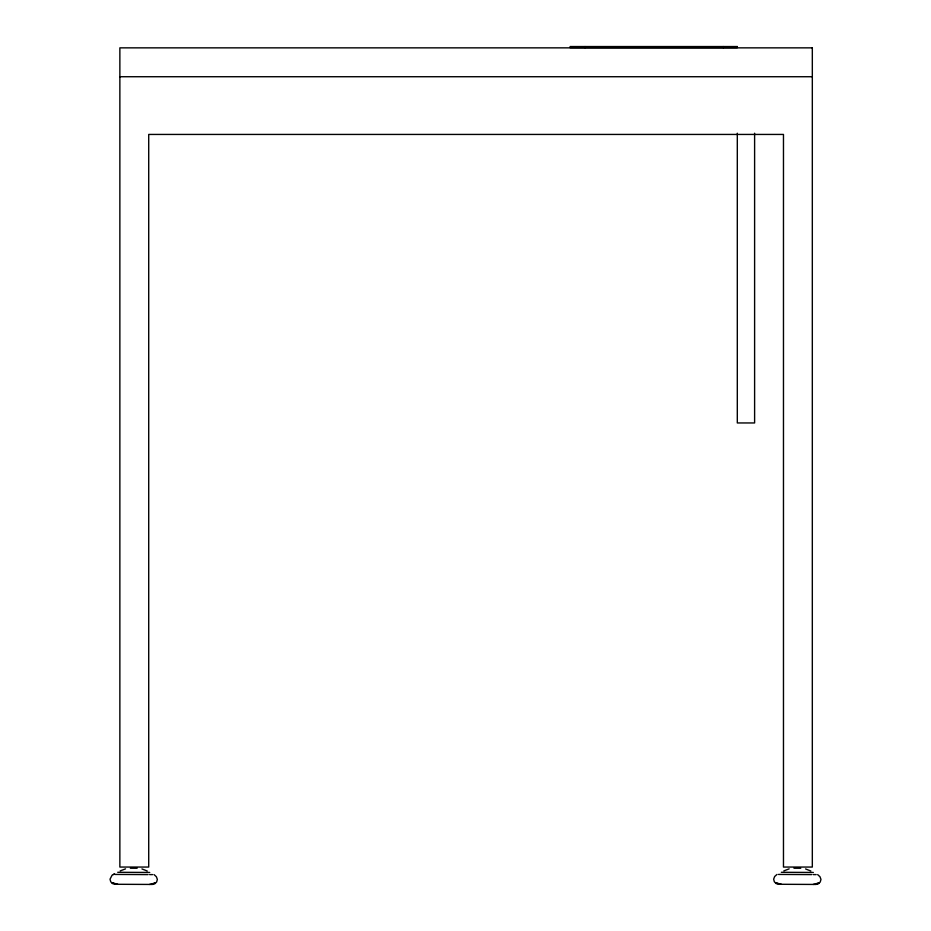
<?xml version="1.0" encoding="UTF-8"?>
<svg xmlns="http://www.w3.org/2000/svg" width="931" height="931" viewBox="0 0 931 931"><rect width="100%" height="100%" fill="white"/><g stroke="black" fill="none" stroke-linecap="round" stroke-linejoin="round"><path stroke-width="1.4" d="M586.879 47.004L719.605 47.004M113.384 874.43L114.594 873.988L112.069 875.221L110.033 879.178L110.731 881.762L112.581 883.6L115.095 884.275L152.253 884.45L154.767 883.798L156.641 881.983L157.351 879.399L156.361 876.723L154.057 874.616M776.989 874.43L774.662 876.513L773.649 879.178L774.336 881.762L776.186 883.6L778.7 884.275L815.859 884.45L818.372 883.798L820.246 881.983L820.967 879.399L819.967 876.723L817.662 874.616M120.215 870.904L125.545 868.856M783.821 870.904L789.151 868.856M152.591 883.891L155.372 882.972L149.53 884.438M816.196 883.891L818.977 882.972L813.135 884.438M119.866 76.726L812.321 76.726M793.968 868.227L800.741 868.251M130.363 868.227L137.125 868.251M781.33 872.3L813.333 872.452M778.479 874.43L811.704 874.593M813.194 874.593L816.173 874.605M117.725 872.3L149.728 872.452M114.862 874.43L148.099 874.593M149.588 874.593L152.568 874.605M781.423 884.287L775.604 882.774L778.363 883.717M117.818 884.287L111.988 882.774L114.757 883.717M805.559 868.926L810.854 871.032M141.954 868.926L147.249 871.032M754.61 133.226L754.61 422.953L737.305 422.953L737.305 133.226M723.294 46.55L723.294 47.609M585.029 46.55L585.029 47.609M737.305 46.55L570.133 46.55L570.133 47.609L737.305 47.609L737.305 46.55M812.321 47.853L119.866 47.853L119.866 867.052L148.716 867.052L148.716 134.436L783.471 134.436L783.471 867.052L812.321 867.052L812.321 47.853"/></g></svg>
